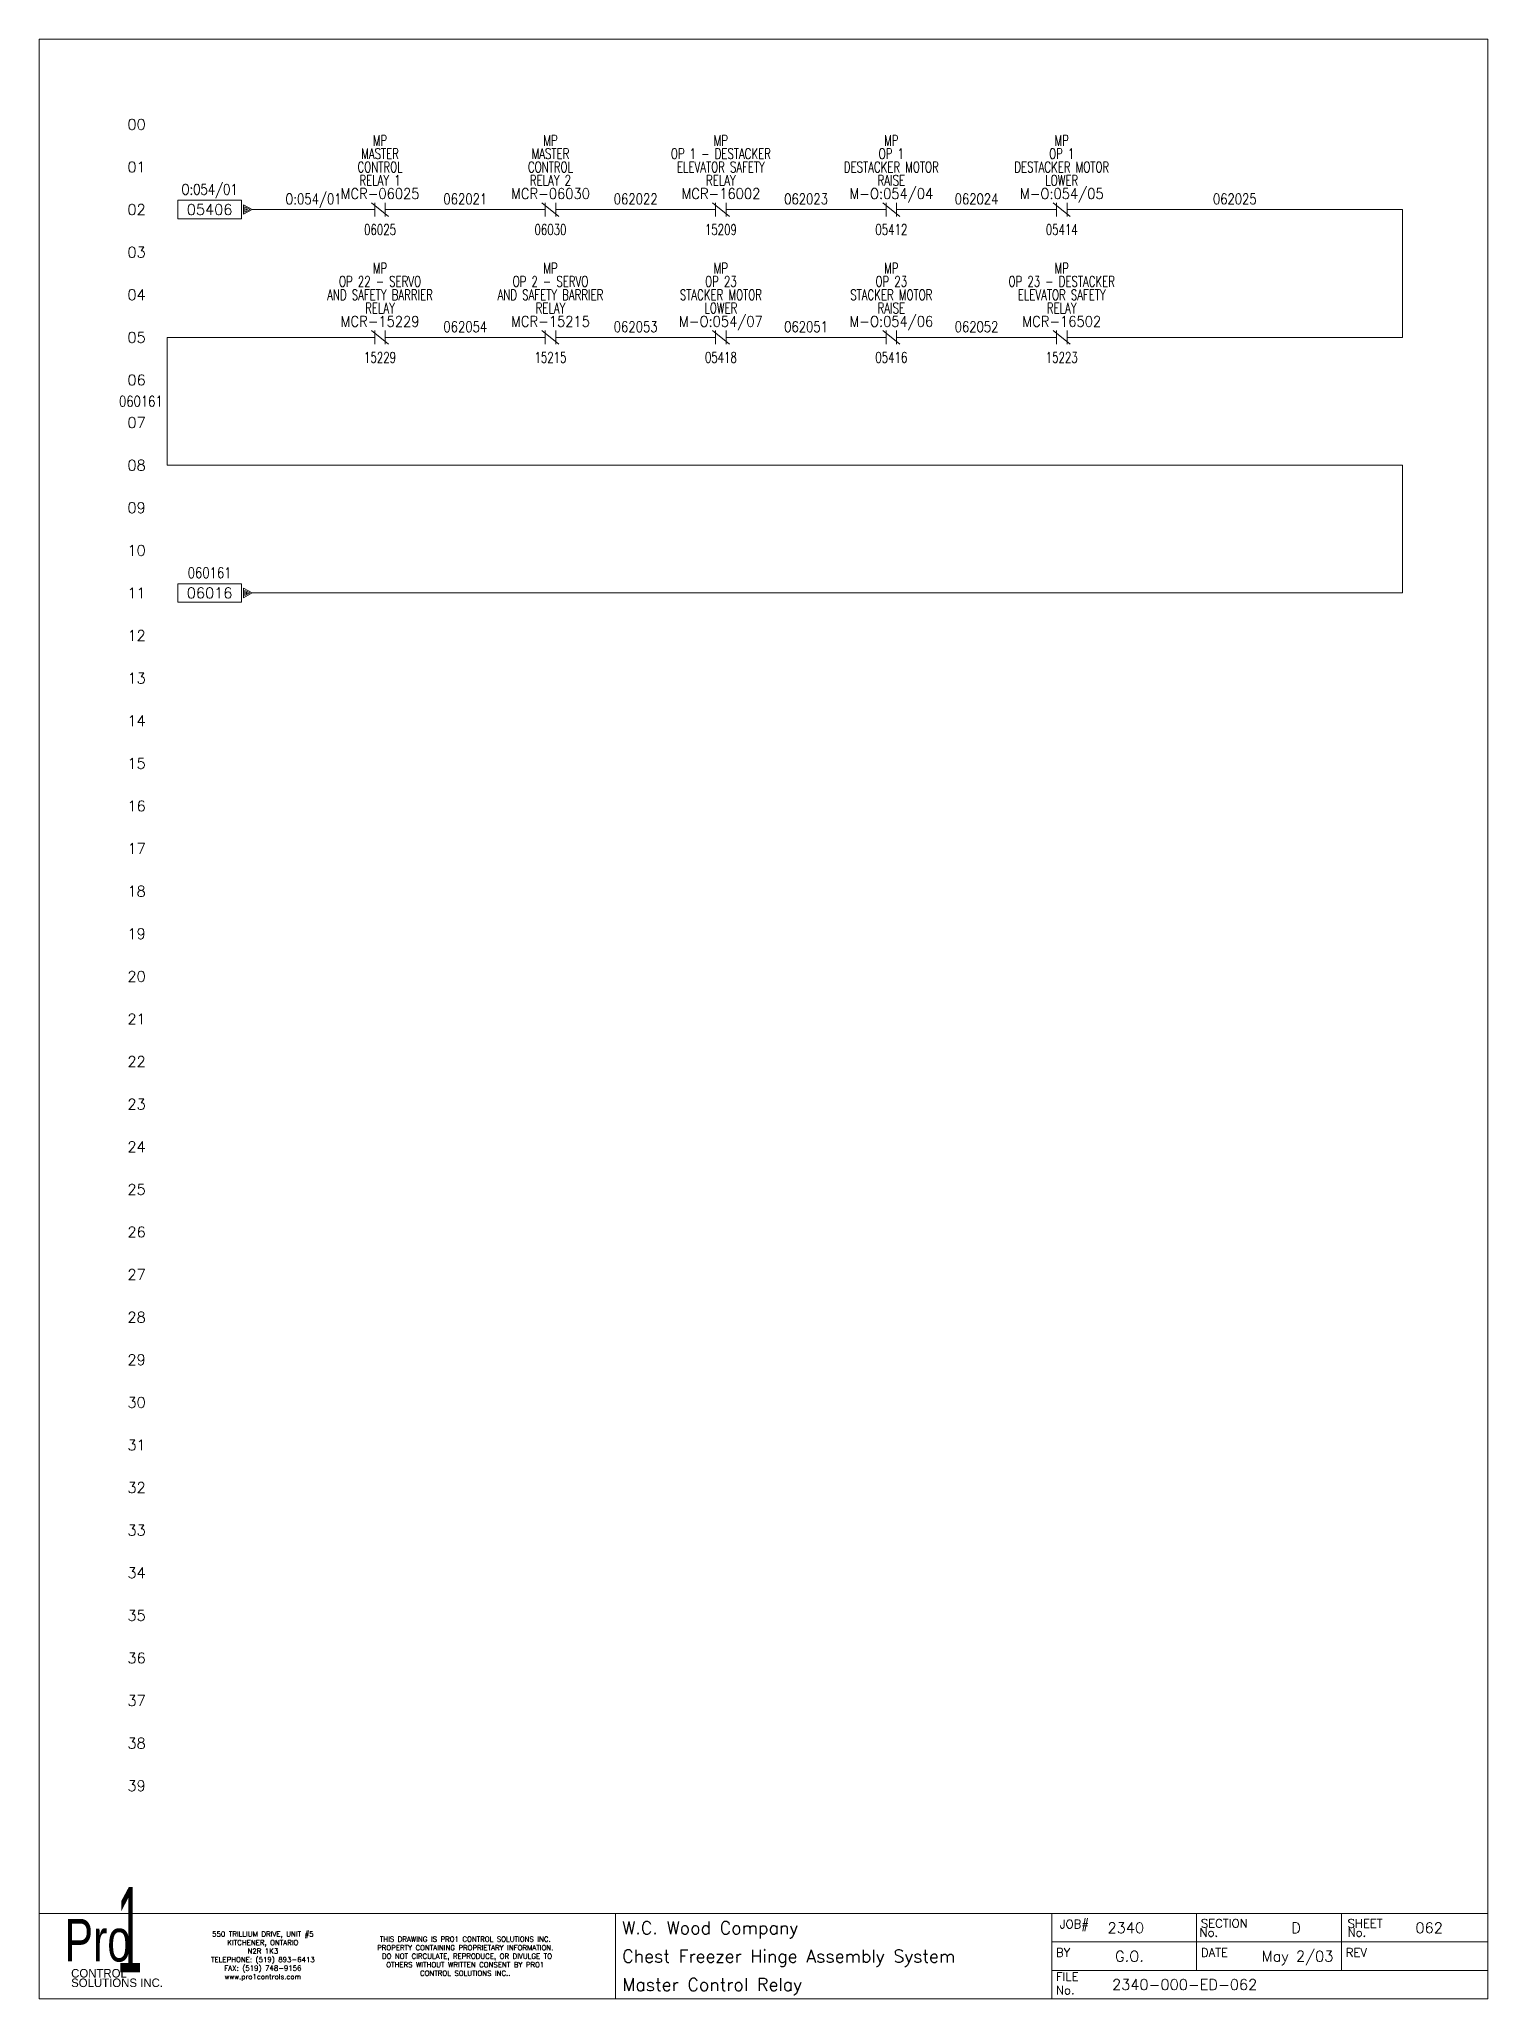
# Model space of a CAD drawing. Header units: inches. Extents: x 0 to 17, y 0 to 23.
import ezdxf
from ezdxf.enums import TextEntityAlignment as Align

# ---------------------------------------------------------------- set-up
doc = ezdxf.new("R2010")
doc.units = ezdxf.units.IN
doc.header["$MEASUREMENT"] = 0
doc.layers.get('0').update_dxf_attribs({"lineweight": 5})
for name, color, linetype, lineweight in [('BOARDER', 5, 'Continuous', 5), ('DESCCHILD', 1, 'Continuous', 5), ('LOC', 252, 'Continuous', 5), ('MISC', 2, 'Continuous', 5), ('SYMS', 7, 'Continuous', 5), ('TAGS', 2, 'Continuous', 5), ('Title_Block_Info', 2, 'Continuous', 5), ('WIRENO', 1, 'Continuous', 5), ('WIRES', 7, 'Continuous', 5), ('XREF', 1, 'Continuous', 5), ('XREFCHILD', 1, 'Continuous', 5)]:
    doc.layers.add(name, color=color, linetype=linetype, lineweight=lineweight)
doc.layers.add('WIRENO_DEST', color=1, linetype='Continuous')
doc.styles.add('SIVAN', font='sivan.TTF', dxfattribs={"height": 1})
doc.styles.add('STACCO', font='STAC222N.TTF', dxfattribs={"height": 1})
doc.styles.get("Standard").update_dxf_attribs({"font": 'romans.shx'})
doc.styles.add('WD', font='romans.shx')

# ---------------------------------------------------------------- blocks, each defined once
blk = doc.blocks.new('WD_MLRH')
at = {"color": 2, "style": 'WD'}
blk.add_attdef('RUNGFIRST', text='', height=0.125, dxfattribs=at).set_placement((-0.25, 0), align=Align.MIDDLE_RIGHT)
at = {"style": 'WD', "flags": 1}
for tag, p in [('RUNGHORV', (-0.25, -0.127)), ('RUNGDIST', (-0.25, -0.2)), ('RUNGCNT', (-0.25, -0.237)), ('RUNGINC', (-0.25, -0.163)), ('WIRE-START', (-0.25, -0.356)), ('WIRE-GSUF', (-0.25, -0.396)), ('PH3SPACE', (-0.25, -0.437)), ('WIREMODE', (-0.25, -0.281)), ('WIREFMT', (-0.25, -0.321))]:
    blk.add_attdef(tag, text='', height=0.025, dxfattribs=at).set_placement(p, align=Align.RIGHT)
blk = doc.blocks.new('HA2D3')
for p, q in [((-0.125, 0.109), (-0.875, 0.109)), ((-0.875, 0.109), (-0.875, -0.109)), ((-0.125, 0.109), (-0.125, -0.109)), ((-0.102, 0.055), (-0.102, -0.055)), ((0, 0), (-0.102, 0.055)), ((-0.102, -0.055), (0, 0)), ((-0.086, 0.031), (-0.023, 0)), ((-0.086, -0.031), (-0.086, 0.031)), ((-0.023, 0), (-0.086, -0.031)), ((-0.07, 0.008), (-0.055, 0)), ((-0.07, -0.008), (-0.07, 0.008)), ((-0.055, 0), (-0.07, -0.008)), ((-0.875, -0.109), (-0.125, -0.109))]:
    blk.add_line(p, q)
at = {"style": 'WD', "width": 0.8, "flags": 8}
for tag, p in [('DESC1', (-0.5, 0.487)), ('WIRENO', (-0.5, 0.3))]:
    blk.add_attdef(tag, text='', height=0.125, dxfattribs=at).set_placement(p, align=Align.TOP_CENTER)
at = {"style": 'WD'}
blk.add_attdef('XREF', text='', height=0.125, dxfattribs=at).set_placement((-0.5, -0.062), align=Align.CENTER)
at = {"style": 'WD', "flags": 1}
for tag, p in [('SIGCODE', (-0.099, 0.066)), ('X1TERM01', (0, 0))]:
    blk.add_attdef(tag, p, '', height=0.01, dxfattribs=at)
blk = doc.blocks.new('HMS22')
at = {"linetype": 'Continuous'}
for p, q in [((-0.1, 0.08), (0.1, -0.08)), ((-0.062, 0.08), (-0.062, -0.08)), ((0.062, 0.08), (0.062, -0.08))]:
    blk.add_line(p, q, dxfattribs=at)
at = {"style": 'WD'}
for tag, width, p in [('DESC1', 0.7, (0, 0.594)), ('LOC', 0.7, (0, 0.75)), ('DESC2', 0.7, (0, 0.437)), ('TAG2', 0.9, (0, 0.125)), ('DESC3', 0.7, (0, 0.281)), ('XREF', 0.7, (0, -0.297)), ('INST', 0.7, (0, -0.438))]:
    blk.add_attdef(tag, text='', height=0.125, dxfattribs=dict(at, width=width)).set_placement(p, align=Align.CENTER)
for tag, p, flags in [('X4TERM01', (-0.062, 0), 1), ('X1TERM02', (0.062, 0), 1), ('FAMILY', (0.097, 0.036), 9), ('CONTACT', (0.097, 0.02), 1)]:
    blk.add_attdef(tag, p, '', height=0.01, dxfattribs=dict(at, flags=flags))
for tag, p in [('X2LINK', (0, 0.125)), ('X8LINK', (0, -0.125))]:
    blk.add_attdef(tag, p, '', height=0.01, dxfattribs=at)
at = {"linetype": 'Continuous', "style": 'WD', "flags": 8}
blk.add_attdef('TERM01', text='', height=0.125, dxfattribs=at).set_placement((-0.125, -0.031), align=Align.TOP_RIGHT)
blk.add_attdef('TERM02', text='', height=0.125, dxfattribs=at).set_placement((0.125, -0.031), align=Align.TOP_LEFT)
blk = doc.blocks.new('WD_WNH')
at = {"linetype": 'Continuous', "style": 'WD', "width": 0.8}
blk.add_attdef('WIRENO', text='', height=0.125, dxfattribs=at).set_placement((0, 0.0625), align=Align.CENTER)
blk = doc.blocks.new('WD_WNV')
at = {"linetype": 'Continuous', "style": 'WD', "width": 0.8}
blk.add_attdef('WIRENO', text='', height=0.125, dxfattribs=at).set_placement((-0.05, 0), align=Align.MIDDLE_RIGHT)
blk = doc.blocks.new('TB_P')
at = {"color": 5}
blk.add_line((6.764, 0), (6.764, 1), dxfattribs=at)
at = {"color": 5, "linetype": 'Continuous'}
blk.add_line((15.283, 1), (15.283, 0.667), dxfattribs=at)
blk.add_lwpolyline([(0, 0), (17, 0), (17, 23), (0, 23)], close=True, dxfattribs=at)
at = {"layer": 'BOARDER', "linetype": 'Continuous'}
for p, q in [((0, 1), (17, 1)), ((0, 1), (0, 0)), ((11.882, 1), (11.882, 0.667)), ((11.882, 1), (11.882, 0)), ((11.882, 1), (11.882, 0)), ((11.882, 1), (11.882, 0)), ((13.583, 1), (13.583, 0.667)), ((11.882, 0.667), (17, 0.667)), ((13.583, 0.667), (13.583, 0.333)), ((15.283, 0.667), (15.283, 0.333)), ((11.882, 0.333), (17, 0.333))]:
    blk.add_line(p, q, dxfattribs=at)
at = {"color": 5, "char_height": 0.06, "attachment_point": 5, "style": 'WD'}
for s, insert, width in [('550 TRILLIUM DRIVE, UNIT #5\\PKITCHENER, ONTARIO\\PN2R 1K3\\PTELEPHONE: (519) 893-6413\\PFAX: (519) 748-9156\\Pwww.pro1controls.com', (2.625, 0.5), 1.804), ('THIS DRAWING IS PRO1 CONTROL SOLUTIONS INC. PROPERTY CONTAINING PROPRIETARY INFORMATION.  DO NOT CIRCULATE, REPRODUCE, OR DIVULGE TO OTHERS WITHOUT WRITTEN CONSENT BY PRO1 CONTROL SOLUTIONS INC..', (5, 0.5), 2.264)]:
    blk.add_mtext(s, dxfattribs=dict(at, insert=insert, width=width))
at = {"color": 2, "linetype": 'Continuous', "style": 'WD', "flags": 1}
for tag, p in [('REV1_NO', (1.734, 3.29)), ('REV1_BY', (7.303, 3.29)), ('REV1_DATE', (9.562, 3.29)), ('REV2_NO', (1.734, 3.04)), ('REV2_BY', (7.303, 3.04)), ('REV2_DATE', (9.562, 3.04)), ('REV3_NO', (1.734, 2.79)), ('REV3_BY', (7.303, 2.79)), ('REV3_DATE', (9.562, 2.79)), ('REV4_NO', (1.734, 2.54)), ('REV4_BY', (7.303, 2.54)), ('REV4_DATE', (9.562, 2.54)), ('REV5_NO', (1.734, 2.29)), ('REV5_BY', (7.303, 2.29)), ('REV5_DATE', (9.562, 2.29)), ('REV6_NO', (1.734, 2.04)), ('REV6_BY', (7.303, 2.04)), ('REV6_DATE', (9.562, 2.04)), ('REV7_NO', (1.734, 1.79)), ('REV7_BY', (7.303, 1.79)), ('REV7_DATE', (9.562, 1.79)), ('REV8_NO', (1.734, 1.54)), ('REV8_BY', (7.303, 1.54)), ('REV8_DATE', (9.562, 1.54)), ('REV9_NO', (1.734, 1.29)), ('REV9_BY', (7.303, 1.29)), ('REV9_DATE', (9.562, 1.29))]:
    blk.add_attdef(tag, text='', height=0.15, dxfattribs=at).set_placement(p, align=Align.MIDDLE_CENTER)
for tag, p in [('REV1_CHANGE', (2.292, 3.29)), ('REV2_CHANGE', (2.292, 3.04)), ('REV3_CHANGE', (2.292, 2.79)), ('REV4_CHANGE', (2.292, 2.54)), ('REV5_CHANGE', (2.292, 2.29)), ('REV6_CHANGE', (2.292, 2.04)), ('REV7_CHANGE', (2.292, 1.79)), ('REV8_CHANGE', (2.292, 1.54)), ('REV9_CHANGE', (2.292, 1.29))]:
    blk.add_attdef(tag, text='', height=0.15, dxfattribs=at).set_placement(p, align=Align.MIDDLE_LEFT)
at = {"layer": 'BOARDER', "lineweight": 0}
for s, height, style, width, p in [('1', 1, 'SIVAN', 0.4, (1.062, 0.812)), ('Pro', 0.5, 'STACCO', 0.75, (0.688, 0.688))]:
    blk.add_text(s, height=height, dxfattribs=dict(at, style=style, width=width)).set_placement(p, align=Align.MIDDLE_CENTER)
at = {"layer": 'BOARDER', "linetype": 'Continuous', "style": 'WD'}
for s, p in [('JOB#', (11.976, 0.827)), ('SECTION', (13.633, 0.835)), ('SHEET', (15.354, 0.834)), ('No.', (13.617, 0.729)), ('No.', (15.354, 0.729)), ('BY', (11.933, 0.493)), ('DATE', (13.634, 0.493)), ('REV', (15.334, 0.493)), ('FILE', (11.932, 0.21)), ('No.', (11.932, 0.052))]:
    blk.add_text(s, height=0.1, dxfattribs=at).set_placement(p)
at = {"layer": 'BOARDER', "lineweight": 0, "style": 'STACCO'}
for s, p in [('SOLUTIONS INC.', (0.375, 0.188)), ('CONTROL', (0.375, 0.3))]:
    blk.add_text(s, height=0.1, dxfattribs=at).set_placement(p, align=Align.MIDDLE_LEFT)
at = {"layer": 'Title_Block_Info', "ltscale": 0.1}
for tag, p in [('CUSTOMER', (6.842, 0.833)), ('JOB DESCRIPTION LINE', (6.842, 0.5)), ('DRAWING DESCRIPTION', (6.842, 0.167))]:
    blk.add_attdef(tag, text='', height=0.15, dxfattribs=at).set_placement(p, align=Align.MIDDLE_LEFT)
at = {"layer": 'Title_Block_Info', "ltscale": 0.1, "style": 'WD'}
for tag, p in [('JOB #', (12.752, 0.833)), ('SEC. NO.', (14.75, 0.833)), ('SHT. NO.', (16.312, 0.833)), ('NAME', (12.795, 0.5)), ('REV', (16.194, 0.5))]:
    blk.add_attdef(tag, text='', height=0.125, dxfattribs=at).set_placement(p, align=Align.MIDDLE_CENTER)
blk.add_attdef('DATE', text='', height=0.125, dxfattribs=at).set_placement((15.188, 0.5), align=Align.MIDDLE_RIGHT)
blk.add_attdef('FILE NUMBER', text='', height=0.125, dxfattribs=at).set_placement((12.591, 0.167), align=Align.MIDDLE_LEFT)

msp = doc.modelspace()

# ---------------------------------------------------------------- linework, layer by layer
at = {"layer": 'WIRES'}
for p, q in [((2.5, 21), (3.938, 21)), ((4.062, 21), (5.938, 21)), ((6.062, 21), (7.938, 21)), ((8.062, 21), (9.938, 21)), ((10.062, 21), (11.938, 21)), ((12.062, 21), (16, 21)), ((16, 21), (16, 19.5)), ((1.5, 19.5), (1.5, 18)), ((3.938, 19.5), (1.5, 19.5)), ((5.938, 19.5), (4.062, 19.5)), ((7.938, 19.5), (6.062, 19.5)), ((9.938, 19.5), (8.062, 19.5)), ((11.938, 19.5), (10.062, 19.5)), ((16, 19.5), (12.062, 19.5)), ((1.5, 18), (16, 18)), ((16, 18), (16, 16.5)), ((16, 16.5), (2.5, 16.5))]:
    msp.add_line(p, q, dxfattribs=at)

# ---------------------------------------------------------------- block references
ref = msp.add_blockref('TB_P', (0, 0))
ref.add_attrib('CUSTOMER', 'W.C. Wood Company', dxfattribs={"layer": 'MISC', "ltscale": 0.1, "height": 0.15}).set_placement((6.842, 0.833), align=Align.MIDDLE_LEFT)
ref.add_attrib('JOB DESCRIPTION LINE', 'Chest Freezer Hinge Assembly System', dxfattribs={"layer": 'MISC', "ltscale": 0.1, "height": 0.15}).set_placement((6.842, 0.5), align=Align.MIDDLE_LEFT)
ref.add_attrib('DRAWING DESCRIPTION', 'Master Control Relay', dxfattribs={"layer": 'MISC', "ltscale": 0.1, "height": 0.15}).set_placement((6.842, 0.167), align=Align.MIDDLE_LEFT)
ref.add_attrib('JOB #', '2340', dxfattribs={"layer": 'MISC', "ltscale": 0.1, "height": 0.125, "style": 'WD'}).set_placement((12.752, 0.833), align=Align.MIDDLE_CENTER)
ref.add_attrib('SEC. NO.', 'D', dxfattribs={"layer": 'MISC', "ltscale": 0.1, "height": 0.125, "style": 'WD'}).set_placement((14.75, 0.833), align=Align.MIDDLE_CENTER)
ref.add_attrib('SHT. NO.', '062', dxfattribs={"layer": 'MISC', "ltscale": 0.1, "height": 0.125, "style": 'WD'}).set_placement((16.312, 0.833), align=Align.MIDDLE_CENTER)
ref.add_attrib('FILE NUMBER', '2340-000-ED-062', dxfattribs={"layer": 'MISC', "ltscale": 0.1, "height": 0.125, "style": 'WD'}).set_placement((12.591, 0.167), align=Align.MIDDLE_LEFT)
ref.add_attrib('NAME', 'G.O.', dxfattribs={"layer": 'MISC', "ltscale": 0.1, "height": 0.125, "style": 'WD'}).set_placement((12.795, 0.5), align=Align.MIDDLE_CENTER)
ref.add_attrib('DATE', 'May 2/03', dxfattribs={"layer": 'MISC', "ltscale": 0.1, "height": 0.125, "style": 'WD'}).set_placement((15.188, 0.5), align=Align.MIDDLE_RIGHT)
at = {"layer": 'SYMS'}
msp.add_blockref('WD_MLRH', (1.5, 22), dxfattribs=at).add_auto_attribs({'RUNGFIRST': '00'})
ref = msp.add_blockref('HMS22', (4, 21), dxfattribs=at)
ref.add_attrib('TAG2', 'MCR-06025', dxfattribs={"layer": 'TAGS', "height": 0.125, "style": 'WD', "width": 0.9}).set_placement((4, 21.125), align=Align.CENTER)
ref.add_attrib('XREF', '06025', dxfattribs={"layer": 'XREFCHILD', "height": 0.125, "style": 'WD', "width": 0.7}).set_placement((4, 20.703), align=Align.CENTER)
ref.add_attrib('DESC1', 'MASTER', dxfattribs={"layer": 'DESCCHILD', "height": 0.125, "style": 'WD', "width": 0.7}).set_placement((4, 21.594), align=Align.CENTER)
ref.add_attrib('DESC2', 'CONTROL', dxfattribs={"layer": 'DESCCHILD', "height": 0.125, "style": 'WD', "width": 0.7}).set_placement((4, 21.437), align=Align.CENTER)
ref.add_attrib('LOC', 'MP', dxfattribs={"layer": 'LOC', "height": 0.125, "style": 'WD', "width": 0.7}).set_placement((4, 21.75), align=Align.CENTER)
ref.add_attrib('DESC3', 'RELAY 1', dxfattribs={"layer": 'DESCCHILD', "height": 0.125, "style": 'WD', "width": 0.7}).set_placement((4, 21.281), align=Align.CENTER)
ref = msp.add_blockref('HMS22', (6, 21), dxfattribs=at)
ref.add_attrib('TAG2', 'MCR-06030', dxfattribs={"layer": 'TAGS', "height": 0.125, "style": 'WD', "width": 0.9}).set_placement((6, 21.125), align=Align.CENTER)
ref.add_attrib('XREF', '06030', dxfattribs={"layer": 'XREFCHILD', "height": 0.125, "style": 'WD', "width": 0.7}).set_placement((6, 20.703), align=Align.CENTER)
ref.add_attrib('DESC1', 'MASTER', dxfattribs={"layer": 'DESCCHILD', "height": 0.125, "style": 'WD', "width": 0.7}).set_placement((6, 21.594), align=Align.CENTER)
ref.add_attrib('DESC2', 'CONTROL', dxfattribs={"layer": 'DESCCHILD', "height": 0.125, "style": 'WD', "width": 0.7}).set_placement((6, 21.437), align=Align.CENTER)
ref.add_attrib('LOC', 'MP', dxfattribs={"layer": 'LOC', "height": 0.125, "style": 'WD', "width": 0.7}).set_placement((6, 21.75), align=Align.CENTER)
ref.add_attrib('DESC3', 'RELAY 2', dxfattribs={"layer": 'DESCCHILD', "height": 0.125, "style": 'WD', "width": 0.7}).set_placement((6, 21.281), align=Align.CENTER)
ref = msp.add_blockref('HMS22', (8, 21), dxfattribs=at)
ref.add_attrib('TAG2', 'MCR-16002', dxfattribs={"layer": 'TAGS', "height": 0.125, "style": 'WD', "width": 0.9}).set_placement((8, 21.125), align=Align.CENTER)
ref.add_attrib('XREF', '15209', dxfattribs={"layer": 'XREFCHILD', "height": 0.125, "style": 'WD', "width": 0.7}).set_placement((8, 20.703), align=Align.CENTER)
ref.add_attrib('DESC1', 'OP 1 - DESTACKER', dxfattribs={"layer": 'DESCCHILD', "height": 0.125, "style": 'WD', "width": 0.7}).set_placement((8, 21.594), align=Align.CENTER)
ref.add_attrib('DESC2', 'ELEVATOR SAFETY', dxfattribs={"layer": 'DESCCHILD', "height": 0.125, "style": 'WD', "width": 0.7}).set_placement((8, 21.437), align=Align.CENTER)
ref.add_attrib('LOC', 'MP', dxfattribs={"layer": 'LOC', "height": 0.125, "style": 'WD', "width": 0.7}).set_placement((8, 21.75), align=Align.CENTER)
ref.add_attrib('DESC3', 'RELAY', dxfattribs={"layer": 'DESCCHILD', "height": 0.125, "style": 'WD', "width": 0.7}).set_placement((8, 21.281), align=Align.CENTER)
ref = msp.add_blockref('HMS22', (10, 21), dxfattribs=at)
ref.add_attrib('TAG2', 'M-O:054/04', dxfattribs={"layer": 'TAGS', "height": 0.125, "style": 'WD', "width": 0.9}).set_placement((10, 21.125), align=Align.CENTER)
ref.add_attrib('XREF', '05412', dxfattribs={"layer": 'XREFCHILD', "height": 0.125, "style": 'WD', "width": 0.7}).set_placement((10, 20.703), align=Align.CENTER)
ref.add_attrib('DESC1', 'OP 1', dxfattribs={"layer": 'DESCCHILD', "height": 0.125, "style": 'WD', "width": 0.7}).set_placement((10, 21.594), align=Align.CENTER)
ref.add_attrib('DESC2', 'DESTACKER MOTOR', dxfattribs={"layer": 'DESCCHILD', "height": 0.125, "style": 'WD', "width": 0.7}).set_placement((10, 21.437), align=Align.CENTER)
ref.add_attrib('LOC', 'MP', dxfattribs={"layer": 'LOC', "height": 0.125, "style": 'WD', "width": 0.7}).set_placement((10, 21.75), align=Align.CENTER)
ref.add_attrib('DESC3', 'RAISE', dxfattribs={"layer": 'DESCCHILD', "height": 0.125, "style": 'WD', "width": 0.7}).set_placement((10, 21.281), align=Align.CENTER)
ref = msp.add_blockref('HMS22', (12, 21), dxfattribs=at)
ref.add_attrib('TAG2', 'M-O:054/05', dxfattribs={"layer": 'TAGS', "height": 0.125, "style": 'WD', "width": 0.9}).set_placement((12, 21.125), align=Align.CENTER)
ref.add_attrib('XREF', '05414', dxfattribs={"layer": 'XREFCHILD', "height": 0.125, "style": 'WD', "width": 0.7}).set_placement((12, 20.703), align=Align.CENTER)
ref.add_attrib('DESC1', 'OP 1', dxfattribs={"layer": 'DESCCHILD', "height": 0.125, "style": 'WD', "width": 0.7}).set_placement((12, 21.594), align=Align.CENTER)
ref.add_attrib('DESC2', 'DESTACKER MOTOR', dxfattribs={"layer": 'DESCCHILD', "height": 0.125, "style": 'WD', "width": 0.7}).set_placement((12, 21.437), align=Align.CENTER)
ref.add_attrib('LOC', 'MP', dxfattribs={"layer": 'LOC', "height": 0.125, "style": 'WD', "width": 0.7}).set_placement((12, 21.75), align=Align.CENTER)
ref.add_attrib('DESC3', 'LOWER', dxfattribs={"layer": 'DESCCHILD', "height": 0.125, "style": 'WD', "width": 0.7}).set_placement((12, 21.281), align=Align.CENTER)
ref = msp.add_blockref('HA2D3', (2.5, 21), dxfattribs=at)
ref.add_attrib('XREF', '05406', dxfattribs={"layer": 'XREF', "height": 0.125, "style": 'WD'}).set_placement((2, 20.938), align=Align.CENTER)
ref.add_attrib('WIRENO', 'O:054/01', dxfattribs={"layer": 'WIRENO_DEST', "height": 0.125, "style": 'WD', "width": 0.8, "flags": 8}).set_placement((2, 21.3), align=Align.TOP_CENTER)
ref = msp.add_blockref('HMS22', (4, 19.5), dxfattribs=at)
ref.add_attrib('TAG2', 'MCR-15229', dxfattribs={"layer": 'TAGS', "height": 0.125, "style": 'WD', "width": 0.9}).set_placement((4, 19.625), align=Align.CENTER)
ref.add_attrib('XREF', '15229', dxfattribs={"layer": 'XREFCHILD', "height": 0.125, "style": 'WD', "width": 0.7}).set_placement((4, 19.203), align=Align.CENTER)
ref.add_attrib('DESC1', 'OP 22 - SERVO', dxfattribs={"layer": 'DESCCHILD', "height": 0.125, "style": 'WD', "width": 0.7}).set_placement((4, 20.094), align=Align.CENTER)
ref.add_attrib('DESC2', 'AND SAFETY BARRIER', dxfattribs={"layer": 'DESCCHILD', "height": 0.125, "style": 'WD', "width": 0.7}).set_placement((4, 19.937), align=Align.CENTER)
ref.add_attrib('LOC', 'MP', dxfattribs={"layer": 'LOC', "height": 0.125, "style": 'WD', "width": 0.7}).set_placement((4, 20.25), align=Align.CENTER)
ref.add_attrib('DESC3', 'RELAY', dxfattribs={"layer": 'DESCCHILD', "height": 0.125, "style": 'WD', "width": 0.7}).set_placement((4, 19.781), align=Align.CENTER)
ref = msp.add_blockref('HMS22', (6, 19.5), dxfattribs=at)
ref.add_attrib('TAG2', 'MCR-15215', dxfattribs={"layer": 'TAGS', "height": 0.125, "style": 'WD', "width": 0.9}).set_placement((6, 19.625), align=Align.CENTER)
ref.add_attrib('XREF', '15215', dxfattribs={"layer": 'XREFCHILD', "height": 0.125, "style": 'WD', "width": 0.7}).set_placement((6, 19.203), align=Align.CENTER)
ref.add_attrib('DESC1', 'OP 2 - SERVO', dxfattribs={"layer": 'DESCCHILD', "height": 0.125, "style": 'WD', "width": 0.7}).set_placement((6, 20.094), align=Align.CENTER)
ref.add_attrib('DESC2', 'AND SAFETY BARRIER', dxfattribs={"layer": 'DESCCHILD', "height": 0.125, "style": 'WD', "width": 0.7}).set_placement((6, 19.937), align=Align.CENTER)
ref.add_attrib('LOC', 'MP', dxfattribs={"layer": 'LOC', "height": 0.125, "style": 'WD', "width": 0.7}).set_placement((6, 20.25), align=Align.CENTER)
ref.add_attrib('DESC3', 'RELAY', dxfattribs={"layer": 'DESCCHILD', "height": 0.125, "style": 'WD', "width": 0.7}).set_placement((6, 19.781), align=Align.CENTER)
ref = msp.add_blockref('HMS22', (8, 19.5), dxfattribs=at)
ref.add_attrib('TAG2', 'M-O:054/07', dxfattribs={"layer": 'TAGS', "height": 0.125, "style": 'WD', "width": 0.9}).set_placement((8, 19.625), align=Align.CENTER)
ref.add_attrib('XREF', '05418', dxfattribs={"layer": 'XREFCHILD', "height": 0.125, "style": 'WD', "width": 0.7}).set_placement((8, 19.203), align=Align.CENTER)
ref.add_attrib('DESC1', 'OP 23', dxfattribs={"layer": 'DESCCHILD', "height": 0.125, "style": 'WD', "width": 0.7}).set_placement((8, 20.094), align=Align.CENTER)
ref.add_attrib('DESC2', 'STACKER MOTOR', dxfattribs={"layer": 'DESCCHILD', "height": 0.125, "style": 'WD', "width": 0.7}).set_placement((8, 19.937), align=Align.CENTER)
ref.add_attrib('LOC', 'MP', dxfattribs={"layer": 'LOC', "height": 0.125, "style": 'WD', "width": 0.7}).set_placement((8, 20.25), align=Align.CENTER)
ref.add_attrib('DESC3', 'LOWER', dxfattribs={"layer": 'DESCCHILD', "height": 0.125, "style": 'WD', "width": 0.7}).set_placement((8, 19.781), align=Align.CENTER)
ref = msp.add_blockref('HMS22', (10, 19.5), dxfattribs=at)
ref.add_attrib('TAG2', 'M-O:054/06', dxfattribs={"layer": 'TAGS', "height": 0.125, "style": 'WD', "width": 0.9}).set_placement((10, 19.625), align=Align.CENTER)
ref.add_attrib('XREF', '05416', dxfattribs={"layer": 'XREFCHILD', "height": 0.125, "style": 'WD', "width": 0.7}).set_placement((10, 19.203), align=Align.CENTER)
ref.add_attrib('DESC1', 'OP 23', dxfattribs={"layer": 'DESCCHILD', "height": 0.125, "style": 'WD', "width": 0.7}).set_placement((10, 20.094), align=Align.CENTER)
ref.add_attrib('DESC2', 'STACKER MOTOR', dxfattribs={"layer": 'DESCCHILD', "height": 0.125, "style": 'WD', "width": 0.7}).set_placement((10, 19.937), align=Align.CENTER)
ref.add_attrib('LOC', 'MP', dxfattribs={"layer": 'LOC', "height": 0.125, "style": 'WD', "width": 0.7}).set_placement((10, 20.25), align=Align.CENTER)
ref.add_attrib('DESC3', 'RAISE', dxfattribs={"layer": 'DESCCHILD', "height": 0.125, "style": 'WD', "width": 0.7}).set_placement((10, 19.781), align=Align.CENTER)
ref = msp.add_blockref('HMS22', (12, 19.5), dxfattribs=at)
ref.add_attrib('TAG2', 'MCR-16502', dxfattribs={"layer": 'TAGS', "height": 0.125, "style": 'WD', "width": 0.9}).set_placement((12, 19.625), align=Align.CENTER)
ref.add_attrib('XREF', '15223', dxfattribs={"layer": 'XREFCHILD', "height": 0.125, "style": 'WD', "width": 0.7}).set_placement((12, 19.203), align=Align.CENTER)
ref.add_attrib('DESC1', 'OP 23 - DESTACKER', dxfattribs={"layer": 'DESCCHILD', "height": 0.125, "style": 'WD', "width": 0.7}).set_placement((12, 20.094), align=Align.CENTER)
ref.add_attrib('DESC2', 'ELEVATOR SAFETY', dxfattribs={"layer": 'DESCCHILD', "height": 0.125, "style": 'WD', "width": 0.7}).set_placement((12, 19.937), align=Align.CENTER)
ref.add_attrib('LOC', 'MP', dxfattribs={"layer": 'LOC', "height": 0.125, "style": 'WD', "width": 0.7}).set_placement((12, 20.25), align=Align.CENTER)
ref.add_attrib('DESC3', 'RELAY', dxfattribs={"layer": 'DESCCHILD', "height": 0.125, "style": 'WD', "width": 0.7}).set_placement((12, 19.781), align=Align.CENTER)
ref = msp.add_blockref('HA2D3', (2.5, 16.5), dxfattribs=at)
ref.add_attrib('XREF', '06016', dxfattribs={"layer": 'XREF', "height": 0.125, "style": 'WD'}).set_placement((2, 16.438), align=Align.CENTER)
ref.add_attrib('WIRENO', '060161', dxfattribs={"layer": 'WIRENO_DEST', "height": 0.125, "style": 'WD', "width": 0.8, "flags": 8}).set_placement((2, 16.8), align=Align.TOP_CENTER)
at = {"layer": 'WIRENO'}
ref = msp.add_blockref('WD_WNH', (3.219, 21), dxfattribs=at)
ref.add_attrib('WIRENO', 'O:054/01', dxfattribs={"linetype": 'Continuous', "height": 0.125, "style": 'WD', "width": 0.8}).set_placement((3.219, 21.062), align=Align.CENTER)
ref = msp.add_blockref('WD_WNH', (5, 21), dxfattribs=at)
ref.add_attrib('WIRENO', '062021', dxfattribs={"linetype": 'Continuous', "height": 0.125, "style": 'WD', "width": 0.8}).set_placement((5, 21.062), align=Align.CENTER)
ref = msp.add_blockref('WD_WNH', (7, 21), dxfattribs=at)
ref.add_attrib('WIRENO', '062022', dxfattribs={"linetype": 'Continuous', "height": 0.125, "style": 'WD', "width": 0.8}).set_placement((7, 21.062), align=Align.CENTER)
ref = msp.add_blockref('WD_WNH', (9, 21), dxfattribs=at)
ref.add_attrib('WIRENO', '062023', dxfattribs={"linetype": 'Continuous', "height": 0.125, "style": 'WD', "width": 0.8}).set_placement((9, 21.062), align=Align.CENTER)
ref = msp.add_blockref('WD_WNH', (11, 21), dxfattribs=at)
ref.add_attrib('WIRENO', '062024', dxfattribs={"linetype": 'Continuous', "height": 0.125, "style": 'WD', "width": 0.8}).set_placement((11, 21.062), align=Align.CENTER)
ref = msp.add_blockref('WD_WNH', (14.031, 21), dxfattribs=at)
ref.add_attrib('WIRENO', '062025', dxfattribs={"linetype": 'Continuous', "height": 0.125, "style": 'WD', "width": 0.8}).set_placement((14.031, 21.062), align=Align.CENTER)
ref = msp.add_blockref('WD_WNH', (5, 19.5), dxfattribs=at)
ref.add_attrib('WIRENO', '062054', dxfattribs={"linetype": 'Continuous', "height": 0.125, "style": 'WD', "width": 0.8}).set_placement((5, 19.562), align=Align.CENTER)
ref = msp.add_blockref('WD_WNH', (7, 19.5), dxfattribs=at)
ref.add_attrib('WIRENO', '062053', dxfattribs={"linetype": 'Continuous', "height": 0.125, "style": 'WD', "width": 0.8}).set_placement((7, 19.562), align=Align.CENTER)
ref = msp.add_blockref('WD_WNH', (9, 19.5), dxfattribs=at)
ref.add_attrib('WIRENO', '062051', dxfattribs={"linetype": 'Continuous', "height": 0.125, "style": 'WD', "width": 0.8}).set_placement((9, 19.562), align=Align.CENTER)
ref = msp.add_blockref('WD_WNH', (11, 19.5), dxfattribs=at)
ref.add_attrib('WIRENO', '062052', dxfattribs={"linetype": 'Continuous', "height": 0.125, "style": 'WD', "width": 0.8}).set_placement((11, 19.562), align=Align.CENTER)
ref = msp.add_blockref('WD_WNV', (1.5, 18.75), dxfattribs=at)
ref.add_attrib('WIRENO', '060161', dxfattribs={"linetype": 'Continuous', "height": 0.125, "style": 'WD', "width": 0.8}).set_placement((1.45, 18.75), align=Align.MIDDLE_RIGHT)

# ---------------------------------------------------------------- texts
at = {"layer": 'SYMS', "color": 2, "style": 'WD'}
for s, p in [('01', (1.25, 21.5)), ('02', (1.25, 21)), ('03', (1.25, 20.5)), ('04', (1.25, 20)), ('05', (1.25, 19.5)), ('06', (1.25, 19)), ('07', (1.25, 18.5)), ('08', (1.25, 18)), ('09', (1.25, 17.5)), ('10', (1.25, 17)), ('11', (1.25, 16.5)), ('12', (1.25, 16)), ('13', (1.25, 15.5)), ('14', (1.25, 15)), ('15', (1.25, 14.5)), ('16', (1.25, 14)), ('17', (1.25, 13.5)), ('18', (1.25, 13)), ('19', (1.25, 12.5)), ('20', (1.25, 12)), ('21', (1.25, 11.5)), ('22', (1.25, 11)), ('23', (1.25, 10.5)), ('24', (1.25, 10)), ('25', (1.25, 9.5)), ('26', (1.25, 9)), ('27', (1.25, 8.5)), ('28', (1.25, 8)), ('29', (1.25, 7.5)), ('30', (1.25, 7)), ('31', (1.25, 6.5)), ('32', (1.25, 6)), ('33', (1.25, 5.5)), ('34', (1.25, 5)), ('35', (1.25, 4.5)), ('36', (1.25, 4)), ('37', (1.25, 3.5)), ('38', (1.25, 3)), ('39', (1.25, 2.5))]:
    msp.add_text(s, height=0.125, dxfattribs=at).set_placement(p, align=Align.MIDDLE_RIGHT)

doc.saveas('drawing.dxf')
